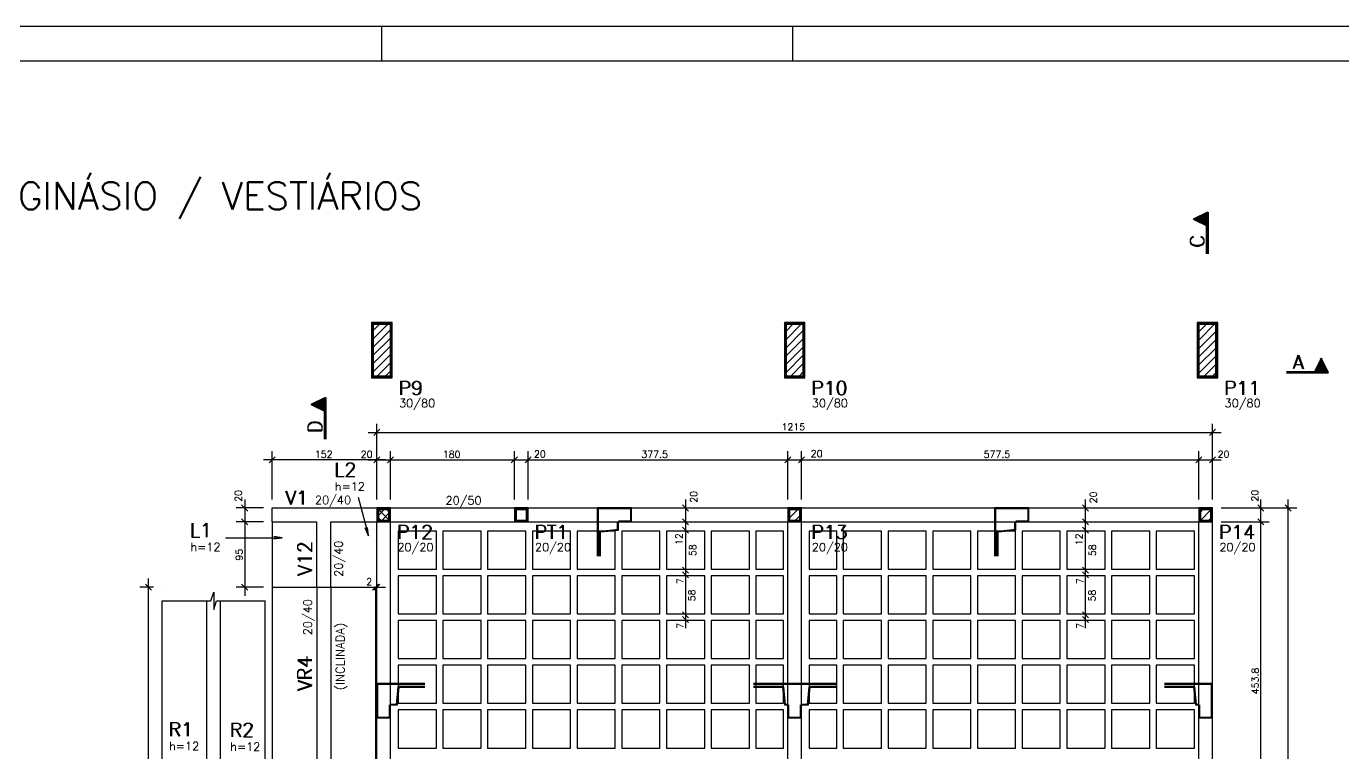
# Model space of a CAD drawing. Extents: x 797 to 1056, y -75 to 15.
# Drawn here: x 983.82 to 1002.95, y 4.93 to 15.49 of the extents above; entities that cross this region are included whole.
import ezdxf

# ---------------------------------------------------------------- set-up
doc = ezdxf.new("R2010")
doc.units = 0
doc.header["$MEASUREMENT"] = 0
for name, color, linetype in [('06', 6, 'CONTINUOUS'), ('1', 2, 'CONTINUOUS'), ('11', 11, 'CONTINUOUS'), ('2', 4, 'CONTINUOUS'), ('3', 8, 'CONTINUOUS'), ('CERCADURA', 7, 'CONTINUOUS')]:
    doc.layers.add(name, color=color, linetype=linetype)
doc.styles.get("Standard").update_dxf_attribs({"font": 'ROMANS.SHX'})

msp = doc.modelspace()

# ---------------------------------------------------------------- linework, layer by layer
at = {"layer": '06'}
msp.add_line((973.76, 14.987), (1031.46, 14.987), dxfattribs=at)
at = {"layer": '1', "linetype": 'Continuous'}
for p, q in [((1000.987, 12.786), (1000.78, 12.682)), ((1000.78, 12.682), (1000.986, 12.579)), ((1000.986, 12.784), (1000.782, 12.682)), ((1000.782, 12.682), (1000.986, 12.58)), ((1000.993, 12.774), (1000.785, 12.671)), ((1000.785, 12.693), (1000.992, 12.59)), ((1000.992, 12.773), (1000.787, 12.671)), ((1000.787, 12.693), (1000.992, 12.591)), ((1000.796, 12.69), (1000.796, 12.672)), ((1000.808, 12.69), (1000.808, 12.672)), ((1000.812, 12.698), (1000.812, 12.666)), ((1000.824, 12.698), (1000.824, 12.666)), ((1000.828, 12.706), (1000.828, 12.658)), ((1000.84, 12.706), (1000.84, 12.658)), ((1000.844, 12.714), (1000.844, 12.65)), ((1000.856, 12.714), (1000.856, 12.65)), ((1000.86, 12.722), (1000.86, 12.642)), ((1000.872, 12.722), (1000.872, 12.642)), ((1000.876, 12.73), (1000.876, 12.634)), ((1000.888, 12.73), (1000.888, 12.634)), ((1000.891, 12.738), (1000.891, 12.626)), ((1000.904, 12.738), (1000.904, 12.626)), ((1000.907, 12.746), (1000.907, 12.618)), ((1000.92, 12.746), (1000.92, 12.618)), ((1000.923, 12.754), (1000.923, 12.61)), ((1000.936, 12.754), (1000.936, 12.61)), ((1000.939, 12.762), (1000.939, 12.602)), ((1000.952, 12.762), (1000.952, 12.602)), ((1000.955, 12.77), (1000.955, 12.594)), ((1000.968, 12.77), (1000.968, 12.594)), ((1000.971, 12.778), (1000.971, 12.586)), ((1000.975, 12.178), (1000.975, 12.786)), ((1000.984, 12.778), (1000.984, 12.586)), ((1000.986, 12.784), (1000.986, 12.178)), ((1000.987, 12.178), (1000.987, 12.786)), ((1000.999, 12.784), (1000.999, 12.178)), ((1002.64, 10.662), (1002.537, 10.456)), ((1002.64, 10.66), (1002.538, 10.456)), ((1002.651, 10.657), (1002.548, 10.45)), ((1002.651, 10.655), (1002.549, 10.45)), ((1002.704, 10.535), (1002.576, 10.535)), ((1002.696, 10.551), (1002.584, 10.551)), ((1002.696, 10.538), (1002.584, 10.538)), ((1002.688, 10.567), (1002.592, 10.567)), ((1002.688, 10.554), (1002.592, 10.554)), ((1002.68, 10.582), (1002.6, 10.582)), ((1002.68, 10.57), (1002.6, 10.57)), ((1002.672, 10.598), (1002.608, 10.598)), ((1002.672, 10.586), (1002.608, 10.586)), ((1002.664, 10.614), (1002.616, 10.614)), ((1002.664, 10.602), (1002.616, 10.602)), ((1002.656, 10.63), (1002.624, 10.63)), ((1002.656, 10.618), (1002.624, 10.618)), ((1002.733, 10.449), (1002.629, 10.657)), ((1002.731, 10.45), (1002.629, 10.655)), ((1002.648, 10.646), (1002.631, 10.646)), ((1002.648, 10.634), (1002.631, 10.634)), ((1002.744, 10.455), (1002.64, 10.662)), ((1002.743, 10.456), (1002.64, 10.66)), ((1002.136, 10.467), (1002.744, 10.467)), ((1002.743, 10.456), (1002.136, 10.456)), ((1002.136, 10.455), (1002.744, 10.455)), ((1002.743, 10.443), (1002.136, 10.443)), ((1002.736, 10.471), (1002.544, 10.471)), ((1002.736, 10.458), (1002.544, 10.458)), ((1002.728, 10.487), (1002.552, 10.487)), ((1002.728, 10.474), (1002.552, 10.474)), ((1002.72, 10.503), (1002.56, 10.503)), ((1002.72, 10.49), (1002.56, 10.49)), ((1002.712, 10.519), (1002.568, 10.519)), ((1002.712, 10.506), (1002.568, 10.506)), ((1002.704, 10.522), (1002.576, 10.522)), ((988.162, 10.091), (987.954, 9.987)), ((987.954, 9.987), (988.161, 9.884)), ((988.161, 10.089), (987.956, 9.987)), ((987.956, 9.987), (988.161, 9.885)), ((988.167, 10.079), (987.96, 9.976)), ((987.96, 9.998), (988.166, 9.895)), ((988.166, 10.078), (987.962, 9.976)), ((987.962, 9.998), (988.166, 9.896)), ((987.97, 9.995), (987.97, 9.977)), ((987.983, 9.995), (987.983, 9.977)), ((987.986, 10.003), (987.986, 9.971)), ((987.999, 10.003), (987.999, 9.971)), ((988.002, 10.011), (988.002, 9.963)), ((988.015, 10.011), (988.015, 9.963)), ((988.018, 10.019), (988.018, 9.955)), ((988.031, 10.019), (988.031, 9.955)), ((988.034, 10.027), (988.034, 9.947)), ((988.047, 10.027), (988.047, 9.947)), ((988.05, 10.035), (988.05, 9.939)), ((988.062, 10.035), (988.062, 9.939)), ((988.066, 10.043), (988.066, 9.931)), ((988.078, 10.043), (988.078, 9.931)), ((988.082, 10.051), (988.082, 9.923)), ((988.094, 10.051), (988.094, 9.923)), ((988.098, 10.059), (988.098, 9.915)), ((988.11, 10.059), (988.11, 9.915)), ((988.114, 10.067), (988.114, 9.907)), ((988.126, 10.067), (988.126, 9.907)), ((988.13, 10.075), (988.13, 9.899)), ((988.142, 10.075), (988.142, 9.899)), ((988.146, 10.083), (988.146, 9.891)), ((988.149, 9.483), (988.149, 10.091)), ((988.158, 10.083), (988.158, 9.891)), ((988.161, 10.089), (988.161, 9.483)), ((988.162, 9.483), (988.162, 10.091)), ((988.173, 10.089), (988.173, 9.483)), ((992.615, 8.483), (992.115, 8.483)), ((992.115, 8.483), (992.115, 7.783)), ((992.615, 8.47), (992.115, 8.47)), ((992.128, 8.483), (992.128, 7.783)), ((992.603, 8.283), (992.603, 8.483)), ((992.615, 8.283), (992.615, 8.483)), ((998.392, 8.483), (997.892, 8.483)), ((997.892, 8.483), (997.892, 7.783)), ((998.392, 8.47), (997.892, 8.47)), ((997.904, 8.483), (997.904, 7.783)), ((998.379, 8.283), (998.379, 8.483)), ((998.392, 8.283), (998.392, 8.483)), ((987.391, 8.283), (987.391, 7.333)), ((992.413, 8.16), (992.413, 8.283)), ((992.425, 8.295), (992.615, 8.295)), ((992.425, 8.16), (992.425, 8.283)), ((992.425, 8.283), (992.615, 8.283)), ((998.189, 8.16), (998.189, 8.283)), ((998.202, 8.295), (998.392, 8.295)), ((998.202, 8.16), (998.202, 8.283)), ((998.202, 8.283), (998.392, 8.283)), ((992.153, 7.783), (992.153, 8.135)), ((992.164, 8.148), (992.424, 8.173)), ((992.165, 8.135), (992.425, 8.16)), ((992.165, 7.783), (992.165, 8.135)), ((997.929, 7.783), (997.929, 8.135)), ((997.94, 8.148), (998.2, 8.173)), ((997.942, 8.135), (998.202, 8.16)), ((997.942, 7.783), (997.942, 8.135)), ((987.391, 7.333), (988.041, 7.333)), ((987.391, 7.333), (987.391, -0.467)), ((988.241, 7.333), (988.911, 7.333)), ((988.891, 7.333), (988.891, -0.467)), ((985.791, -0.467), (985.791, 7.133)), ((987.291, -0.467), (987.291, 7.133)), ((988.911, 5.93), (988.911, 5.43)), ((989.611, 5.93), (988.911, 5.93)), ((989.611, 5.917), (988.911, 5.917)), ((988.923, 5.93), (988.923, 5.43)), ((989.199, 5.621), (989.224, 5.881)), ((989.211, 5.62), (989.236, 5.88)), ((989.236, 5.892), (989.611, 5.892)), ((989.236, 5.88), (989.611, 5.88)), ((994.886, 5.93), (994.386, 5.93)), ((994.886, 5.917), (994.386, 5.917)), ((994.386, 5.892), (994.811, 5.892)), ((994.386, 5.88), (994.811, 5.88)), ((994.811, 5.88), (994.836, 5.62)), ((994.823, 5.881), (994.848, 5.621)), ((995.586, 5.93), (994.886, 5.93)), ((995.586, 5.917), (994.886, 5.917)), ((995.174, 5.621), (995.199, 5.881)), ((995.186, 5.62), (995.211, 5.88)), ((995.211, 5.892), (995.586, 5.892)), ((995.211, 5.88), (995.586, 5.88)), ((1001.061, 5.93), (1000.361, 5.93)), ((1001.061, 5.917), (1000.361, 5.917)), ((1000.361, 5.892), (1000.786, 5.892)), ((1000.361, 5.88), (1000.786, 5.88)), ((1000.786, 5.88), (1000.811, 5.62)), ((1000.798, 5.881), (1000.823, 5.621)), ((1001.048, 5.43), (1001.048, 5.93)), ((1001.061, 5.43), (1001.061, 5.93)), ((989.098, 5.43), (989.098, 5.62)), ((989.111, 5.632), (989.211, 5.632)), ((989.111, 5.43), (989.111, 5.62)), ((989.111, 5.62), (989.211, 5.62)), ((994.836, 5.632), (994.886, 5.632)), ((994.836, 5.62), (994.886, 5.62)), ((994.886, 5.62), (994.886, 5.43)), ((994.898, 5.62), (994.898, 5.43)), ((995.073, 5.43), (995.073, 5.62)), ((995.086, 5.632), (995.186, 5.632)), ((995.086, 5.43), (995.086, 5.62)), ((995.086, 5.62), (995.186, 5.62)), ((1000.811, 5.632), (1000.861, 5.632)), ((1000.811, 5.62), (1000.861, 5.62)), ((1000.861, 5.62), (1000.861, 5.43)), ((1000.873, 5.62), (1000.873, 5.43)), ((988.911, 5.442), (989.111, 5.442)), ((988.911, 5.43), (989.111, 5.43)), ((994.886, 5.442), (995.086, 5.442)), ((994.886, 5.43), (995.086, 5.43)), ((1000.861, 5.442), (1001.061, 5.442)), ((1000.861, 5.43), (1001.061, 5.43))]:
    msp.add_line(p, q, dxfattribs=at)
for points in [[(988.836, 10.378), (989.136, 10.378), (989.136, 11.178), (988.836, 11.178), (988.836, 10.378)], [(988.848, 10.39), (989.123, 10.39), (989.123, 11.165), (988.848, 11.165), (988.848, 10.39)], [(988.861, 10.403), (989.111, 10.403), (989.111, 11.153), (988.861, 11.153), (988.861, 10.403)], [(994.836, 10.378), (995.136, 10.378), (995.136, 11.178), (994.836, 11.178), (994.836, 10.378)], [(994.848, 10.39), (995.123, 10.39), (995.123, 11.165), (994.848, 11.165), (994.848, 10.39)], [(994.861, 10.403), (995.111, 10.403), (995.111, 11.153), (994.861, 11.153), (994.861, 10.403)], [(1000.836, 10.378), (1001.136, 10.378), (1001.136, 11.178), (1000.836, 11.178), (1000.836, 10.378)], [(1000.848, 10.39), (1001.123, 10.39), (1001.123, 11.165), (1000.848, 11.165), (1000.848, 10.39)], [(1000.861, 10.403), (1001.111, 10.403), (1001.111, 11.153), (1000.861, 11.153), (1000.861, 10.403)], [(987.391, 8.483), (988.141, 8.483)], [(987.391, 8.283), (987.391, 8.483)], [(988.141, 8.483), (988.911, 8.483)], [(988.911, 8.283), (989.111, 8.283), (989.111, 8.483), (988.911, 8.483), (988.911, 8.283)], [(988.923, 8.295), (989.098, 8.295), (989.098, 8.47), (988.923, 8.47), (988.923, 8.295)], [(988.936, 8.308), (989.086, 8.308), (989.086, 8.458), (988.936, 8.458), (988.936, 8.308)], [(989.111, 8.483), (990.911, 8.483)], [(990.911, 8.283), (991.111, 8.283), (991.111, 8.483), (990.911, 8.483), (990.911, 8.283)], [(990.923, 8.295), (991.098, 8.295), (991.098, 8.47), (990.923, 8.47), (990.923, 8.295)], [(990.936, 8.308), (991.086, 8.308), (991.086, 8.458), (990.936, 8.458), (990.936, 8.308)], [(991.111, 8.483), (994.886, 8.483)], [(994.886, 8.283), (995.086, 8.283), (995.086, 8.483), (994.886, 8.483), (994.886, 8.283)], [(994.898, 8.295), (995.073, 8.295), (995.073, 8.47), (994.898, 8.47), (994.898, 8.295)], [(994.911, 8.308), (995.061, 8.308), (995.061, 8.458), (994.911, 8.458), (994.911, 8.308)], [(995.086, 8.483), (1000.861, 8.483)], [(1000.861, 8.283), (1001.061, 8.283), (1001.061, 8.483), (1000.861, 8.483), (1000.861, 8.283)], [(1000.873, 8.295), (1001.048, 8.295), (1001.048, 8.47), (1000.873, 8.47), (1000.873, 8.295)], [(1000.886, 8.308), (1001.036, 8.308), (1001.036, 8.458), (1000.886, 8.458), (1000.886, 8.308)], [(987.391, 8.283), (988.041, 8.283)], [(988.041, 7.333), (988.041, 8.283)], [(988.241, 8.283), (988.911, 8.283)], [(988.241, 7.333), (988.241, 8.283)], [(988.911, 3.745), (988.911, 8.283)], [(989.111, 8.283), (990.911, 8.283)], [(989.111, 3.745), (989.111, 8.283)], [(991.111, 8.283), (994.886, 8.283)], [(994.886, 3.087), (994.886, 8.283)], [(995.086, 8.283), (1000.861, 8.283)], [(995.086, 3.087), (995.086, 8.283)], [(1000.861, 3.745), (1000.861, 8.283)], [(1001.061, 3.745), (1001.061, 8.283)], [(988.041, 7.333), (988.041, 3.045)], [(988.041, 7.333), (988.241, 7.333)], [(988.241, 7.333), (988.241, 3.045)], [(985.791, 7.133), (986.499, 7.133), (986.541, 7.258), (986.541, 7.008), (986.583, 7.133), (987.291, 7.133)], [(986.441, 3.045), (986.441, 7.133)], [(986.641, 3.045), (986.641, 7.133)]]:
    msp.add_lwpolyline(points, dxfattribs=at)
at = {"layer": '11', "linetype": 'Continuous'}
for p, q in [((988.986, 10.778), (988.986, 10.778)), ((994.986, 10.778), (994.986, 10.778)), ((1000.986, 10.778), (1000.986, 10.778)), ((989.011, 8.383), (989.011, 8.383)), ((991.011, 8.383), (991.011, 8.383)), ((994.986, 8.383), (994.986, 8.383)), ((1000.961, 8.383), (1000.961, 8.383))]:
    msp.add_line(p, q, dxfattribs=at)
at = {"layer": '2', "linetype": 'Continuous'}
for p, q in [((988.836, 10.919), (989.094, 11.178)), ((988.836, 11.04), (988.974, 11.178)), ((988.836, 11.16), (988.854, 11.178)), ((988.836, 10.799), (989.136, 11.099)), ((994.836, 10.909), (995.105, 11.178)), ((994.836, 11.029), (994.984, 11.178)), ((994.836, 11.149), (994.864, 11.178)), ((1000.836, 10.899), (1001.115, 11.178)), ((1000.836, 11.019), (1000.995, 11.178)), ((1000.836, 11.139), (1000.875, 11.178)), ((988.836, 10.679), (989.136, 10.979)), ((994.836, 10.789), (995.136, 11.089)), ((994.836, 10.669), (995.136, 10.969)), ((1000.836, 10.778), (1001.136, 11.078)), ((1000.836, 10.658), (1001.136, 10.958)), ((988.836, 10.559), (989.136, 10.859)), ((988.836, 10.439), (989.136, 10.739)), ((994.836, 10.548), (995.136, 10.848)), ((994.836, 10.428), (995.136, 10.728)), ((1000.836, 10.538), (1001.136, 10.838)), ((1000.836, 10.418), (1001.136, 10.718)), ((988.895, 10.378), (989.136, 10.618)), ((994.906, 10.378), (995.136, 10.608)), ((1000.916, 10.378), (1001.136, 10.598)), ((989.015, 10.378), (989.136, 10.498)), ((995.026, 10.378), (995.136, 10.488)), ((1001.036, 10.378), (1001.136, 10.477)), ((988.786, 9.583), (1001.186, 9.583)), ((988.867, 9.538), (988.955, 9.627)), ((988.911, 9.308), (988.911, 9.708)), ((1001.017, 9.538), (1001.105, 9.627)), ((1001.061, 9.308), (1001.061, 9.708)), ((987.435, 9.227), (987.347, 9.138)), ((987.391, 8.608), (987.391, 9.308)), ((988.867, 9.138), (988.955, 9.227)), ((988.955, 9.227), (988.867, 9.138)), ((988.911, 8.608), (988.911, 9.308)), ((988.911, 8.608), (988.911, 9.308)), ((989.067, 9.138), (989.155, 9.227)), ((989.067, 9.138), (989.155, 9.227)), ((989.111, 8.608), (989.111, 9.308)), ((989.111, 8.608), (989.111, 9.308)), ((990.867, 9.138), (990.955, 9.227)), ((990.867, 9.138), (990.955, 9.227)), ((990.911, 8.608), (990.911, 9.308)), ((990.911, 8.608), (990.911, 9.308)), ((991.067, 9.138), (991.155, 9.227)), ((991.067, 9.138), (991.155, 9.227)), ((991.111, 8.608), (991.111, 9.308)), ((991.111, 8.608), (991.111, 9.308)), ((994.842, 9.138), (994.93, 9.227)), ((994.842, 9.138), (994.93, 9.227)), ((994.886, 8.608), (994.886, 9.308)), ((994.886, 8.608), (994.886, 9.308)), ((995.042, 9.138), (995.13, 9.227)), ((995.042, 9.138), (995.13, 9.227)), ((995.086, 8.608), (995.086, 9.308)), ((995.086, 8.608), (995.086, 9.308)), ((1000.817, 9.138), (1000.905, 9.227)), ((1000.817, 9.138), (1000.905, 9.227)), ((1000.861, 8.608), (1000.861, 9.308)), ((1000.861, 8.608), (1000.861, 9.308)), ((1001.017, 9.138), (1001.105, 9.227)), ((1001.061, 8.608), (1001.061, 9.308)), ((989.036, 9.183), (987.266, 9.183)), ((988.786, 9.183), (989.236, 9.183)), ((988.911, 9.183), (988.911, 9.183)), ((988.986, 9.183), (991.036, 9.183)), ((990.786, 9.183), (991.236, 9.183)), ((990.986, 9.183), (995.011, 9.183)), ((994.761, 9.183), (995.211, 9.183)), ((994.961, 9.183), (1000.986, 9.183)), ((1000.736, 9.183), (1001.186, 9.183)), ((1001.061, 9.183), (1001.061, 9.183)), ((987.266, 8.483), (986.866, 8.483)), ((986.947, 8.527), (987.035, 8.438)), ((986.991, 8.608), (986.991, 8.158)), ((987.391, 8.483), (987.391, 8.483)), ((987.391, 8.483), (987.391, 8.483)), ((988.911, 8.483), (988.911, 8.483)), ((988.911, 8.35), (989.044, 8.483)), ((988.911, 8.47), (988.924, 8.483)), ((988.911, 8.483), (988.911, 8.483)), ((988.913, 8.483), (989.111, 8.285)), ((988.964, 8.283), (989.111, 8.43)), ((989.034, 8.483), (989.111, 8.405)), ((989.111, 8.483), (989.111, 8.483)), ((989.111, 8.483), (989.111, 8.483)), ((990.911, 8.483), (990.911, 8.483)), ((990.911, 8.483), (990.911, 8.483)), ((991.111, 8.483), (991.111, 8.483)), ((991.111, 8.483), (991.111, 8.483)), ((993.357, 8.527), (993.445, 8.438)), ((993.401, 8.608), (993.401, 8.158)), ((993.401, 8.483), (993.401, 8.483)), ((994.886, 8.314), (995.054, 8.483)), ((994.886, 8.435), (994.934, 8.483)), ((994.886, 8.483), (994.886, 8.483)), ((994.886, 8.483), (994.886, 8.483)), ((995.086, 8.483), (995.086, 8.483)), ((995.086, 8.483), (995.086, 8.483)), ((999.258, 8.438), (999.169, 8.527)), ((999.213, 8.158), (999.213, 8.608)), ((999.213, 8.483), (999.213, 8.483)), ((1000.861, 8.399), (1000.944, 8.483)), ((1000.861, 8.483), (1000.861, 8.483)), ((1000.861, 8.483), (1000.861, 8.483)), ((1000.865, 8.283), (1001.061, 8.479)), ((1001.061, 8.483), (1001.061, 8.483)), ((1001.061, 8.483), (1001.061, 8.483)), ((1001.186, 8.483), (1001.886, 8.483)), ((1001.805, 8.438), (1001.717, 8.527)), ((1001.761, 8.158), (1001.761, 8.608)), ((1001.761, 8.483), (1001.761, 8.483)), ((1001.886, 8.483), (1002.286, 8.483)), ((1002.205, 8.438), (1002.117, 8.527)), ((1002.161, -10.792), (1002.161, 8.608)), ((987.266, 8.283), (986.866, 8.283)), ((987.266, 8.283), (986.866, 8.283)), ((986.947, 8.327), (987.035, 8.238)), ((986.947, 8.327), (987.035, 8.238)), ((986.991, 8.408), (986.991, 7.208)), ((987.391, 8.283), (987.391, 8.283)), ((987.391, 8.283), (987.391, 8.283)), ((988.911, 8.365), (988.993, 8.283)), ((989.084, 8.283), (989.111, 8.309)), ((993.357, 8.327), (993.445, 8.238)), ((993.357, 8.327), (993.445, 8.238)), ((993.401, 8.408), (993.401, 8.035)), ((993.401, 8.285), (993.401, 7.455)), ((993.401, 8.283), (993.401, 8.283)), ((993.401, 8.283), (993.401, 8.283)), ((994.974, 8.283), (995.086, 8.394)), ((999.258, 8.238), (999.169, 8.327)), ((999.258, 8.238), (999.169, 8.327)), ((999.213, 8.035), (999.213, 8.408)), ((999.213, 7.455), (999.213, 8.285)), ((999.213, 8.283), (999.213, 8.283)), ((999.213, 8.283), (999.213, 8.283)), ((1000.985, 8.283), (1001.061, 8.359)), ((1001.061, 8.283), (1001.061, 8.283)), ((1001.061, 8.283), (1001.061, 8.283)), ((1001.186, 8.283), (1001.886, 8.283)), ((1001.186, 8.283), (1001.886, 8.283)), ((1001.805, 8.238), (1001.717, 8.327)), ((1001.805, 8.238), (1001.717, 8.327)), ((1001.761, 3.62), (1001.761, 8.408)), ((993.357, 8.204), (993.445, 8.116)), ((993.357, 8.204), (993.445, 8.116)), ((993.401, 8.16), (993.401, 8.16)), ((993.401, 8.16), (993.401, 8.16)), ((999.258, 8.116), (999.169, 8.204)), ((999.258, 8.116), (999.169, 8.204)), ((999.213, 8.16), (999.213, 8.16)), ((999.213, 8.16), (999.213, 8.16)), ((993.401, 7.705), (993.401, 7.385)), ((999.213, 7.385), (999.213, 7.705)), ((993.357, 7.624), (993.445, 7.536)), ((993.357, 7.624), (993.445, 7.536)), ((993.357, 7.554), (993.445, 7.466)), ((993.357, 7.554), (993.445, 7.466)), ((993.401, 7.635), (993.401, 6.805)), ((993.401, 7.58), (993.401, 7.58)), ((993.401, 7.58), (993.401, 7.58)), ((993.401, 7.51), (993.401, 7.51)), ((993.401, 7.51), (993.401, 7.51)), ((999.258, 7.536), (999.169, 7.624)), ((999.258, 7.536), (999.169, 7.624)), ((999.258, 7.466), (999.169, 7.554)), ((999.258, 7.466), (999.169, 7.554)), ((999.213, 6.805), (999.213, 7.635)), ((999.213, 7.58), (999.213, 7.58)), ((999.213, 7.58), (999.213, 7.58)), ((999.213, 7.51), (999.213, 7.51)), ((999.213, 7.51), (999.213, 7.51)), ((985.666, 7.333), (985.466, 7.333)), ((985.635, 7.288), (985.547, 7.377)), ((985.591, -0.592), (985.591, 7.458)), ((985.791, 7.333), (985.791, 7.333)), ((987.266, 7.333), (986.866, 7.333)), ((986.947, 7.377), (987.035, 7.288)), ((987.391, 7.333), (987.391, 7.333)), ((988.766, 7.333), (989.036, 7.333)), ((988.847, 7.288), (988.935, 7.377)), ((988.867, 7.288), (988.955, 7.377)), ((988.891, 7.333), (988.891, 7.333)), ((988.911, 7.333), (988.911, 7.333)), ((993.357, 6.974), (993.445, 6.886)), ((993.357, 6.974), (993.445, 6.886)), ((993.357, 6.904), (993.445, 6.816)), ((993.401, 7.055), (993.401, 6.735)), ((993.401, 6.93), (993.401, 6.93)), ((993.401, 6.93), (993.401, 6.93)), ((999.258, 6.886), (999.169, 6.974)), ((999.258, 6.886), (999.169, 6.974)), ((999.258, 6.816), (999.169, 6.904)), ((999.213, 6.735), (999.213, 7.055)), ((999.213, 6.93), (999.213, 6.93)), ((999.213, 6.93), (999.213, 6.93)), ((993.401, 6.86), (993.401, 6.86)), ((999.213, 6.86), (999.213, 6.86))]:
    msp.add_line(p, q, dxfattribs=at)
for points in [[(988.641, 8.642), (988.79, 8.077), (988.743, 8.193), (988.79, 8.077), (988.774, 8.201)], [(986.712, 8.051), (987.537, 8.051), (987.413, 8.034), (987.537, 8.051), (987.413, 8.067)]]:
    msp.add_lwpolyline(points, dxfattribs=at)
at = {"layer": '3', "linetype": 'Continuous'}
for points in [[(989.223, 8.148), (989.223, 7.593), (989.778, 7.593), (989.778, 8.148), (989.223, 8.148)], [(989.873, 8.148), (989.873, 7.593), (990.428, 7.593), (990.428, 8.148), (989.873, 8.148)], [(990.523, 8.148), (990.523, 7.593), (991.078, 7.593), (991.078, 8.148), (990.523, 8.148)], [(991.173, 8.148), (991.173, 7.593), (991.728, 7.593), (991.728, 8.148), (991.173, 8.148)], [(991.823, 8.148), (991.823, 7.593), (992.378, 7.593), (992.378, 8.148), (991.823, 8.148)], [(992.473, 8.148), (992.473, 7.593), (993.028, 7.593), (993.028, 8.148), (992.473, 8.148)], [(993.123, 8.148), (993.123, 7.593), (993.678, 7.593), (993.678, 8.148), (993.123, 8.148)], [(993.773, 8.148), (993.773, 7.593), (994.328, 7.593), (994.328, 8.148), (993.773, 8.148)], [(994.423, 8.148), (994.423, 7.593), (994.823, 7.593), (994.823, 8.148), (994.423, 8.148)], [(995.198, 8.148), (995.198, 7.593), (995.598, 7.593), (995.598, 8.148), (995.198, 8.148)], [(995.693, 8.148), (995.693, 7.593), (996.248, 7.593), (996.248, 8.148), (995.693, 8.148)], [(996.343, 8.148), (996.343, 7.593), (996.898, 7.593), (996.898, 8.148), (996.343, 8.148)], [(996.993, 8.148), (996.993, 7.593), (997.548, 7.593), (997.548, 8.148), (996.993, 8.148)], [(997.643, 8.148), (997.643, 7.593), (998.198, 7.593), (998.198, 8.148), (997.643, 8.148)], [(998.293, 8.148), (998.293, 7.593), (998.848, 7.593), (998.848, 8.148), (998.293, 8.148)], [(998.943, 8.148), (998.943, 7.593), (999.498, 7.593), (999.498, 8.148), (998.943, 8.148)], [(999.593, 8.148), (999.593, 7.593), (1000.148, 7.593), (1000.148, 8.148), (999.593, 8.148)], [(1000.243, 8.148), (1000.243, 7.593), (1000.798, 7.593), (1000.798, 8.148), (1000.243, 8.148)], [(989.223, 7.498), (989.223, 6.943), (989.778, 6.943), (989.778, 7.498), (989.223, 7.498)], [(989.873, 7.498), (989.873, 6.943), (990.428, 6.943), (990.428, 7.498), (989.873, 7.498)], [(990.523, 7.498), (990.523, 6.943), (991.078, 6.943), (991.078, 7.498), (990.523, 7.498)], [(991.173, 7.498), (991.173, 6.943), (991.728, 6.943), (991.728, 7.498), (991.173, 7.498)], [(991.823, 7.498), (991.823, 6.943), (992.378, 6.943), (992.378, 7.498), (991.823, 7.498)], [(992.473, 7.498), (992.473, 6.943), (993.028, 6.943), (993.028, 7.498), (992.473, 7.498)], [(993.123, 7.498), (993.123, 6.943), (993.678, 6.943), (993.678, 7.498), (993.123, 7.498)], [(993.773, 7.498), (993.773, 6.943), (994.328, 6.943), (994.328, 7.498), (993.773, 7.498)], [(994.423, 7.498), (994.423, 6.943), (994.823, 6.943), (994.823, 7.498), (994.423, 7.498)], [(995.198, 7.498), (995.198, 6.943), (995.598, 6.943), (995.598, 7.498), (995.198, 7.498)], [(995.693, 7.498), (995.693, 6.943), (996.248, 6.943), (996.248, 7.498), (995.693, 7.498)], [(996.343, 7.498), (996.343, 6.943), (996.898, 6.943), (996.898, 7.498), (996.343, 7.498)], [(996.993, 7.498), (996.993, 6.943), (997.548, 6.943), (997.548, 7.498), (996.993, 7.498)], [(997.643, 7.498), (997.643, 6.943), (998.198, 6.943), (998.198, 7.498), (997.643, 7.498)], [(998.293, 7.498), (998.293, 6.943), (998.848, 6.943), (998.848, 7.498), (998.293, 7.498)], [(998.943, 7.498), (998.943, 6.943), (999.498, 6.943), (999.498, 7.498), (998.943, 7.498)], [(999.593, 7.498), (999.593, 6.943), (1000.148, 6.943), (1000.148, 7.498), (999.593, 7.498)], [(1000.243, 7.498), (1000.243, 6.943), (1000.798, 6.943), (1000.798, 7.498), (1000.243, 7.498)], [(989.223, 6.848), (989.223, 6.293), (989.778, 6.293), (989.778, 6.848), (989.223, 6.848)], [(989.873, 6.848), (989.873, 6.293), (990.428, 6.293), (990.428, 6.848), (989.873, 6.848)], [(990.523, 6.848), (990.523, 6.293), (991.078, 6.293), (991.078, 6.848), (990.523, 6.848)], [(991.173, 6.848), (991.173, 6.293), (991.728, 6.293), (991.728, 6.848), (991.173, 6.848)], [(991.823, 6.848), (991.823, 6.293), (992.378, 6.293), (992.378, 6.848), (991.823, 6.848)], [(992.473, 6.848), (992.473, 6.293), (993.028, 6.293), (993.028, 6.848), (992.473, 6.848)], [(993.123, 6.848), (993.123, 6.293), (993.678, 6.293), (993.678, 6.848), (993.123, 6.848)], [(993.773, 6.848), (993.773, 6.293), (994.328, 6.293), (994.328, 6.848), (993.773, 6.848)], [(994.423, 6.848), (994.423, 6.293), (994.823, 6.293), (994.823, 6.848), (994.423, 6.848)], [(995.198, 6.848), (995.198, 6.293), (995.598, 6.293), (995.598, 6.848), (995.198, 6.848)], [(995.693, 6.848), (995.693, 6.293), (996.248, 6.293), (996.248, 6.848), (995.693, 6.848)], [(996.343, 6.848), (996.343, 6.293), (996.898, 6.293), (996.898, 6.848), (996.343, 6.848)], [(996.993, 6.848), (996.993, 6.293), (997.548, 6.293), (997.548, 6.848), (996.993, 6.848)], [(997.643, 6.848), (997.643, 6.293), (998.198, 6.293), (998.198, 6.848), (997.643, 6.848)], [(998.293, 6.848), (998.293, 6.293), (998.848, 6.293), (998.848, 6.848), (998.293, 6.848)], [(998.943, 6.848), (998.943, 6.293), (999.498, 6.293), (999.498, 6.848), (998.943, 6.848)], [(999.593, 6.848), (999.593, 6.293), (1000.148, 6.293), (1000.148, 6.848), (999.593, 6.848)], [(1000.243, 6.848), (1000.243, 6.293), (1000.798, 6.293), (1000.798, 6.848), (1000.243, 6.848)], [(989.223, 6.198), (989.223, 5.643), (989.778, 5.643), (989.778, 6.198), (989.223, 6.198)], [(989.873, 6.198), (989.873, 5.643), (990.428, 5.643), (990.428, 6.198), (989.873, 6.198)], [(990.523, 6.198), (990.523, 5.643), (991.078, 5.643), (991.078, 6.198), (990.523, 6.198)], [(991.173, 6.198), (991.173, 5.643), (991.728, 5.643), (991.728, 6.198), (991.173, 6.198)], [(991.823, 6.198), (991.823, 5.643), (992.378, 5.643), (992.378, 6.198), (991.823, 6.198)], [(992.473, 6.198), (992.473, 5.643), (993.028, 5.643), (993.028, 6.198), (992.473, 6.198)], [(993.123, 6.198), (993.123, 5.643), (993.678, 5.643), (993.678, 6.198), (993.123, 6.198)], [(993.773, 6.198), (993.773, 5.643), (994.328, 5.643), (994.328, 6.198), (993.773, 6.198)], [(994.423, 6.198), (994.423, 5.643), (994.823, 5.643), (994.823, 6.198), (994.423, 6.198)], [(995.198, 6.198), (995.198, 5.643), (995.598, 5.643), (995.598, 6.198), (995.198, 6.198)], [(995.693, 6.198), (995.693, 5.643), (996.248, 5.643), (996.248, 6.198), (995.693, 6.198)], [(996.343, 6.198), (996.343, 5.643), (996.898, 5.643), (996.898, 6.198), (996.343, 6.198)], [(996.993, 6.198), (996.993, 5.643), (997.548, 5.643), (997.548, 6.198), (996.993, 6.198)], [(997.643, 6.198), (997.643, 5.643), (998.198, 5.643), (998.198, 6.198), (997.643, 6.198)], [(998.293, 6.198), (998.293, 5.643), (998.848, 5.643), (998.848, 6.198), (998.293, 6.198)], [(998.943, 6.198), (998.943, 5.643), (999.498, 5.643), (999.498, 6.198), (998.943, 6.198)], [(999.593, 6.198), (999.593, 5.643), (1000.148, 5.643), (1000.148, 6.198), (999.593, 6.198)], [(1000.243, 6.198), (1000.243, 5.643), (1000.798, 5.643), (1000.798, 6.198), (1000.243, 6.198)], [(989.223, 5.548), (989.223, 4.993), (989.778, 4.993), (989.778, 5.548), (989.223, 5.548)], [(989.873, 5.548), (989.873, 4.993), (990.428, 4.993), (990.428, 5.548), (989.873, 5.548)], [(990.523, 5.548), (990.523, 4.993), (991.078, 4.993), (991.078, 5.548), (990.523, 5.548)], [(991.173, 5.548), (991.173, 4.993), (991.728, 4.993), (991.728, 5.548), (991.173, 5.548)], [(991.823, 5.548), (991.823, 4.993), (992.378, 4.993), (992.378, 5.548), (991.823, 5.548)], [(992.473, 5.548), (992.473, 4.993), (993.028, 4.993), (993.028, 5.548), (992.473, 5.548)], [(993.123, 5.548), (993.123, 4.993), (993.678, 4.993), (993.678, 5.548), (993.123, 5.548)], [(993.773, 5.548), (993.773, 4.993), (994.328, 4.993), (994.328, 5.548), (993.773, 5.548)], [(994.423, 5.548), (994.423, 4.993), (994.823, 4.993), (994.823, 5.548), (994.423, 5.548)], [(995.198, 5.548), (995.198, 4.993), (995.598, 4.993), (995.598, 5.548), (995.198, 5.548)], [(995.693, 5.548), (995.693, 4.993), (996.248, 4.993), (996.248, 5.548), (995.693, 5.548)], [(996.343, 5.548), (996.343, 4.993), (996.898, 4.993), (996.898, 5.548), (996.343, 5.548)], [(996.993, 5.548), (996.993, 4.993), (997.548, 4.993), (997.548, 5.548), (996.993, 5.548)], [(997.643, 5.548), (997.643, 4.993), (998.198, 4.993), (998.198, 5.548), (997.643, 5.548)], [(998.293, 5.548), (998.293, 4.993), (998.848, 4.993), (998.848, 5.548), (998.293, 5.548)], [(998.943, 5.548), (998.943, 4.993), (999.498, 4.993), (999.498, 5.548), (998.943, 5.548)], [(999.593, 5.548), (999.593, 4.993), (1000.148, 4.993), (1000.148, 5.548), (999.593, 5.548)], [(1000.243, 5.548), (1000.243, 4.993), (1000.798, 4.993), (1000.798, 5.548), (1000.243, 5.548)]]:
    msp.add_lwpolyline(points, dxfattribs=at)
at = {"layer": 'CERCADURA'}
for p, q in [((972.51, 15.487), (1031.96, 15.487)), ((988.985, 14.987), (988.985, 15.487)), ((994.96, 14.987), (994.96, 15.487))]:
    msp.add_line(p, q, dxfattribs=at)

# ---------------------------------------------------------------- texts
at = {"layer": '1', "color": 5, "linetype": 'Continuous'}
msp.add_text('FÔRMA DO 1o.PISO - GINÁSIO / VESTIÁRIOS', height=0.4, dxfattribs=at).set_placement((977.59, 12.822))
at = {"layer": '1', "linetype": 'Continuous'}
for s, height, p in [('C', 0.2, (1000.937, 12.278)), ('C', 0.2, (1000.937, 12.265)), ('D', 0.2, (988.112, 9.583)), ('D', 0.2, (988.112, 9.57)), ('V12', 0.2, (987.966, 7.508)), ('V12', 0.2, (987.966, 7.495)), ('20/40', 0.12, (988.416, 7.483)), ('20/40', 0.12, (987.966, 6.633)), ('(INCLINADA)', 0.125, (988.441, 5.833)), ('VR4', 0.2, (987.966, 5.833)), ('VR4', 0.2, (987.966, 5.82))]:
    msp.add_text(s, height=height, rotation=90, dxfattribs=at).set_placement(p)
for s, height, p in [('A', 0.2, (1002.223, 10.505)), ('A', 0.2, (1002.236, 10.505)), ('P9', 0.2, (989.223, 10.128)), ('P9', 0.2, (989.236, 10.128)), ('P10', 0.2, (995.223, 10.128)), ('P10', 0.2, (995.236, 10.128)), ('P11', 0.2, (1001.223, 10.128)), ('P11', 0.2, (1001.236, 10.128)), ('30/80', 0.12, (989.236, 9.948)), ('30/80', 0.12, (995.236, 9.948)), ('30/80', 0.12, (1001.236, 9.948)), ('L2', 0.2, (988.289, 8.94)), ('L2', 0.2, (988.302, 8.94)), ('h=12', 0.12, (988.302, 8.736)), ('V1', 0.2, (987.578, 8.533)), ('V1', 0.2, (987.591, 8.533)), ('20/40', 0.12, (988.013, 8.539)), ('20/50', 0.12, (989.911, 8.533)), ('L1', 0.2, (986.19, 8.06)), ('L1', 0.2, (986.202, 8.06)), ('P12', 0.2, (989.198, 8.033)), ('P12', 0.2, (989.211, 8.033)), ('PT1', 0.2, (991.198, 8.033)), ('PT1', 0.2, (991.211, 8.033)), ('P13', 0.2, (995.223, 8.033)), ('P13', 0.2, (995.236, 8.033)), ('P14', 0.2, (1001.148, 8.033)), ('P14', 0.2, (1001.161, 8.033)), ('h=12', 0.12, (986.202, 7.856)), ('20/20', 0.12, (989.211, 7.853)), ('20/20', 0.12, (991.211, 7.853)), ('20/20', 0.12, (995.236, 7.853)), ('20/20', 0.12, (1001.161, 7.853)), ('R1', 0.2, (985.88, 5.165)), ('R1', 0.2, (985.893, 5.165)), ('R2', 0.2, (986.769, 5.156)), ('R2', 0.2, (986.781, 5.156)), ('h=12', 0.12, (985.893, 4.961)), ('h=12', 0.12, (986.781, 4.952))]:
    msp.add_text(s, height=height, dxfattribs=at).set_placement(p)
at = {"layer": '2', "linetype": 'Continuous'}
for s, p in [('1215', (994.796, 9.613)), ('152', (988.011, 9.213)), ('20', (988.678, 9.213)), ('180', (989.871, 9.213)), ('20', (991.196, 9.217)), ('377.5', (992.758, 9.213)), ('20', (995.22, 9.224)), ('577.5', (997.733, 9.213)), ('20', (1001.135, 9.216)), ('2', (988.758, 7.363))]:
    msp.add_text(s, height=0.1, dxfattribs=at).set_placement(p)
for s, p in [('20', (986.949, 8.573)), ('20', (993.567, 8.559)), ('20', (999.377, 8.551)), ('20', (1001.726, 8.576)), ('12', (993.355, 7.945)), ('12', (999.171, 7.941)), ('95', (986.961, 7.718)), ('58', (993.553, 7.784)), ('58', (999.363, 7.783)), ('7', (993.371, 7.377)), ('58', (993.541, 7.126)), ('7', (999.183, 7.377)), ('58', (999.358, 7.124)), ('7', (993.371, 6.727)), ('7', (999.183, 6.727)), ('453.8', (1001.731, 5.774))]:
    msp.add_text(s, height=0.1, rotation=90, dxfattribs=at).set_placement(p)

doc.saveas('drawing.dxf')
